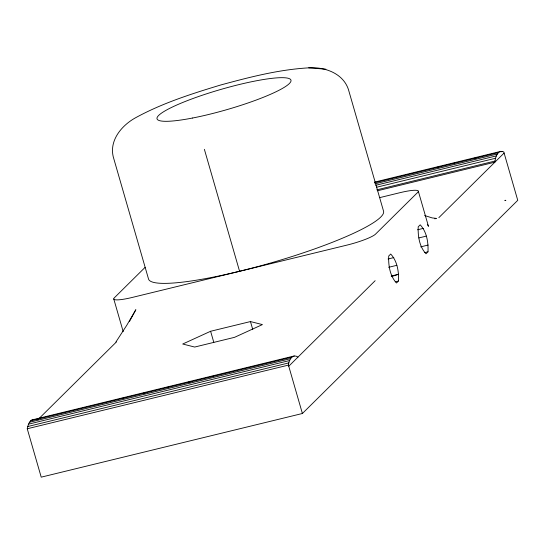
<?xml version="1.0" encoding="UTF-8"?>
<svg xmlns="http://www.w3.org/2000/svg" width="545" height="545" viewBox="0 0 545 545"><rect width="100%" height="100%" fill="white"/><g stroke="black" fill="none" stroke-linecap="round" stroke-linejoin="round"><path stroke-width="0.82" d="M398.497 281.009C398.906 271.669 397.332 261.062 390.711 254.038L388.714 256.014C388.306 265.354 389.886 275.961 396.501 282.984L398.497 281.009L395.214 281.813M428.002 251.804C428.411 242.464 426.837 231.857 420.215 224.833L418.219 226.809C417.811 236.148 419.384 246.756 426.006 253.779L428.002 251.804L424.698 252.608M33.116 419.609C29.042 420.44 27.993 425.284 27.25 428.765L41.216 477.154L302.4 413.498L517.75 200.322L503.784 151.926C497.728 149.119 495.221 157.696 494.894 162.165L377.528 190.77M302.4 413.498L288.428 365.102C288.612 360.49 292.665 353.126 297.965 357.111M129.472 321.482L135.848 309.717L126.883 325.086L115.921 341.988M145.093 267.363L114.368 297.781A24.886 3.767 -16.1 0 0 132.306 297.427L346.845 245.134A24.886 3.767 -16.1 0 0 375.546 234.118L417.715 192.378A24.879 3.76 -16.1 0 0 399.778 192.732L379.974 197.562M38.593 418.976L116.364 341.994M288.755 366.226L375.151 280.702M438.854 217.639L504.105 153.05M210.608 331.271L182.711 344.018L194.674 347.049L234.527 337.335L262.418 324.588L250.462 321.564L210.608 331.271L213.79 342.301M505.222 200.281L504.827 200.437L505.862 200.335M391.365 276.635L398.627 274.258L391.242 276.056M374.579 182.119L501.032 151.299M436.395 167.54L438.875 166.934M452.105 163.711L454.584 163.105M474.416 158.268L476.895 157.668M500.869 151.823L502.517 151.421M374.456 182.807L498.437 152.586M375.021 183.801L497.347 153.983M375.743 185.286L496.413 155.87M376.622 187.235L495.643 158.227M376.854 189.837L495.044 161.034M434.781 218.811L436.436 218.409L432.124 217.905L424.644 215.513M417.524 229.792L423.315 228.382M418.901 237.92L426.34 236.108M420.685 246.871L428.132 245.052M388.074 258.991L393.817 257.587M388.639 267.309L396.835 265.313M31.753 419.997L294.293 355.946M36.256 419.33L38.736 418.724M121.385 398.579L123.865 397.973M143.703 393.143L146.183 392.536M166.021 387.699L168.5 387.093M188.332 382.263L190.811 381.657M210.649 376.82L213.129 376.22M30.52 420.897L291.698 357.234M29.43 422.293L290.608 358.637M28.497 424.18L289.674 360.524M27.727 426.537L288.904 362.881M27.25 428.765L288.428 365.102M308.831 67.846C278.856 69.549 249.624 77.145 220.766 84.972C191.854 93.72 162.812 102.951 136.182 117.427C122.175 124.9 109.102 139.99 113.271 156.892L148.478 278.849A122.318 18.503 -16.1 0 0 270.143 263.153A122.318 18.503 -16.1 0 0 383.591 211.324L348.391 89.366C342.921 73.166 324.629 66.769 308.831 67.846L325.876 69.195M427.423 224.465L428.452 226.311L418.315 191.193M204.375 149.323L239.575 271.281M250.462 321.564L252.737 329.439M113.769 298.967L123.197 331.632M192.548 118.027A69.685 10.539 -16.1 0 0 290.982 80.258A69.685 10.539 -16.1 0 0 188.502 100.191A69.685 10.539 -16.1 0 0 192.548 118.027"/></g></svg>
